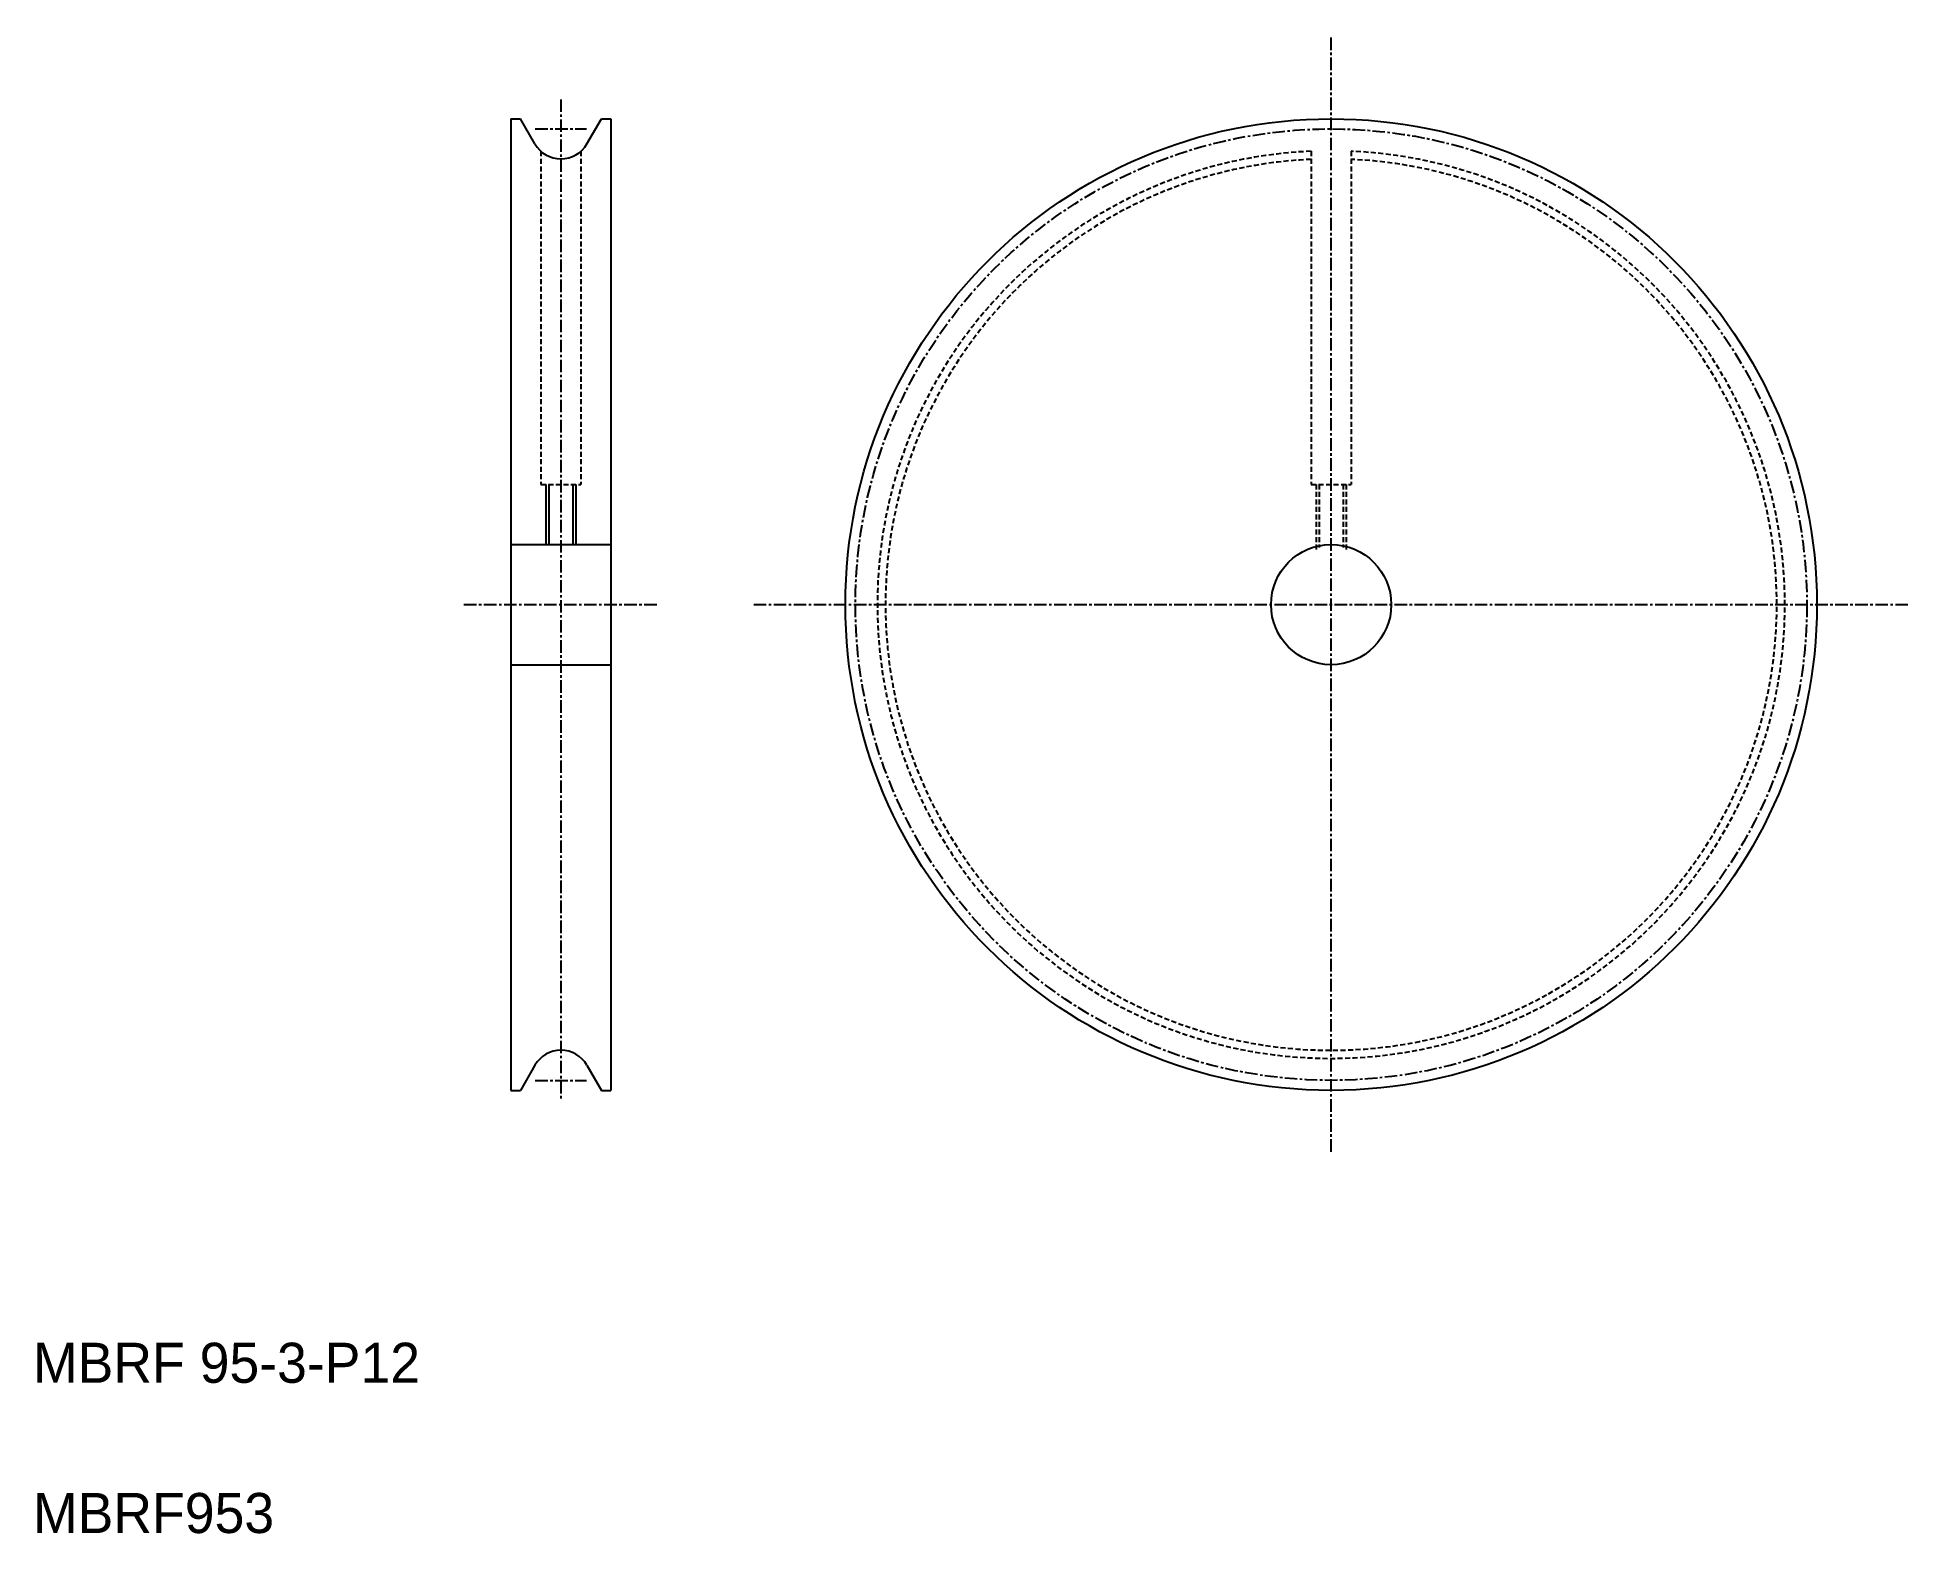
# Model space of a CAD drawing. Extents: x 33 to 220, y 296 to 445.
import ezdxf

# ---------------------------------------------------------------- set-up
doc = ezdxf.new("R2010")
doc.units = 0
doc.linetypes.add('CENTER', pattern=[2, 1.25, -0.25, 0.25, -0.25])
doc.linetypes.add('DASHED', pattern=[0.75, 0.5, -0.25])
doc.layers.get('0').update_dxf_attribs({"linetype": 'CONTINUOUS'})
doc.layers.add('CENTER', color=1, linetype='CENTER')

msp = doc.modelspace()

# ---------------------------------------------------------------- linework, layer by layer
at = {"color": 7, "linetype": 'CONTINUOUS'}
for p, q in [((80.57, 436.93), (80.57, 339.93)), ((80.57, 436.93), (81.53, 436.93)), ((82.97, 434.43), (81.53, 436.93)), ((88.17, 434.43), (89.61, 436.93)), ((89.61, 436.93), (90.57, 436.93)), ((90.57, 436.93), (90.57, 339.93)), ((84.37, 400.43), (84.37, 394.43)), ((86.77, 400.43), (86.77, 394.43)), ((80.57, 394.43), (90.57, 394.43)), ((80.57, 382.43), (90.57, 382.43)), ((82.97, 342.43), (81.53, 339.93)), ((88.17, 342.43), (89.61, 339.93)), ((80.57, 339.93), (81.53, 339.93)), ((89.61, 339.93), (90.57, 339.93))]:
    msp.add_line(p, q, dxfattribs=at)
at = {"color": 3, "linetype": 'DASHED'}
for p, q in [((83.57, 433.69), (83.57, 400.43)), ((87.57, 433.69), (87.57, 400.43)), ((160.48, 433.69), (160.48, 400.43)), ((164.48, 433.69), (164.48, 400.43)), ((83.57, 400.43), (87.57, 400.43)), ((160.48, 400.43), (164.48, 400.43)), ((160.98, 400.43), (160.98, 393.93)), ((161.28, 400.43), (161.28, 394.12)), ((163.68, 400.43), (163.68, 394.12)), ((163.98, 400.43), (163.98, 393.93))]:
    msp.add_line(p, q, dxfattribs=at)
at = {"color": 3, "linetype": 'CONTINUOUS'}
for p, q in [((84.07, 400.43), (84.07, 394.43)), ((87.07, 400.43), (87.07, 394.43))]:
    msp.add_line(p, q, dxfattribs=at)
at = {"color": 7, "linetype": 'CONTINUOUS'}
for radius in [48.5, 6]:
    msp.add_circle((162.48, 388.43), radius, dxfattribs=at)
for centre, start, end in [((85.57, 435.93), 210, 330), ((85.57, 340.93), 30, 150)]:
    msp.add_arc(centre, 3, start, end, dxfattribs=at)
at = {"color": 3, "linetype": 'DASHED'}
for radius, start, end in [(45.31, 92.53, 87.47), (44.5, 92.576, 87.424)]:
    msp.add_arc((162.48, 388.43), radius, start, end, dxfattribs=at)
at = {"layer": 'CENTER', "color": 1, "linetype": 'CENTER'}
for p, q in [((162.48, 333.8), (162.48, 445.06)), ((85.57, 438.88), (85.57, 338.94)), ((83.01, 435.93), (88.13, 435.93)), ((75.89, 388.43), (95.25, 388.43)), ((104.82, 388.43), (220.14, 388.43)), ((83.01, 340.93), (88.13, 340.93))]:
    msp.add_line(p, q, dxfattribs=at)
msp.add_circle((162.48, 388.43), 47.5, dxfattribs=at)

# ---------------------------------------------------------------- texts
at = {"color": 7, "linetype": 'CONTINUOUS'}
for s, p in [('MBRF 95-3-P12', (32.86, 310.73)), ('MBRF953', (32.86, 295.73))]:
    msp.add_text(s, height=4, dxfattribs=at).set_placement(p)

doc.saveas('drawing.dxf')
